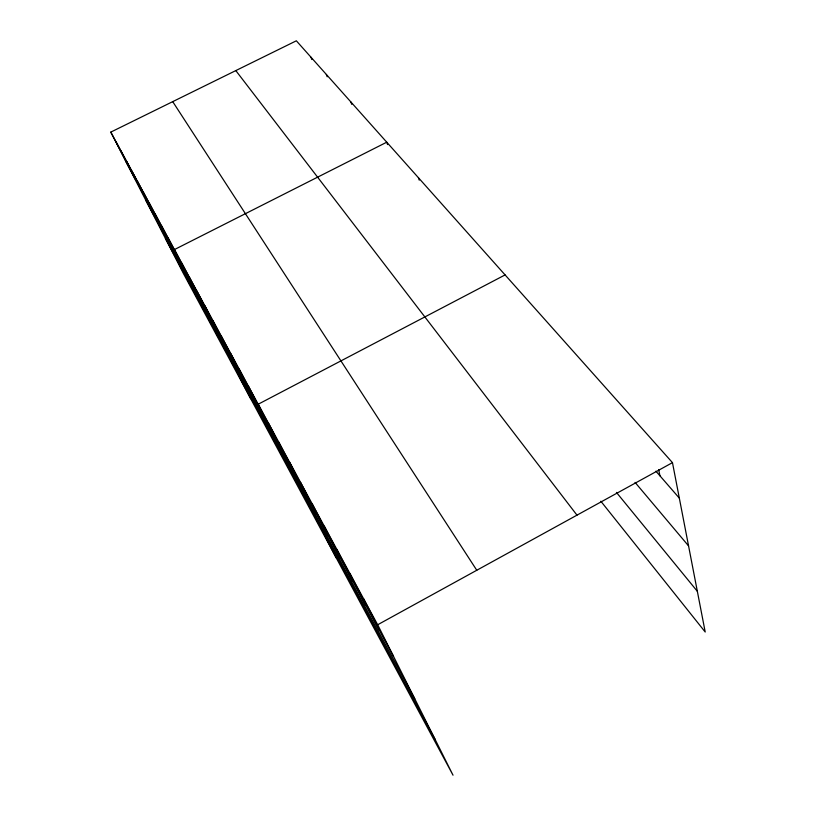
<?xml version="1.0" encoding="UTF-8"?>
<svg xmlns="http://www.w3.org/2000/svg" width="816" height="816" viewBox="0 0 816 816"><rect width="100%" height="100%" fill="white"/><g stroke="black" fill="none" stroke-linecap="round" stroke-linejoin="round"><path stroke-width="1.22" d="M377.686 624.75L672.466 462.641L296.341 40.8L110.792 132.121L183.631 273.901L453.023 775.2L377.686 624.75L110.792 132.121M505.084 274.921L258.213 404.216L336.223 557.858M655.911 471.179L679.32 498.107M635.072 482.399L688.561 545.904M616.437 492.415L697.333 591.294M600.851 501.238L705.208 632.012L672.466 462.641M235.804 70.594L576.983 515.151M172.717 101.643L476.779 570.262M125.419 160.579L393.516 656.35M145.636 199.94L414.793 698.863M165.403 238.415L434.969 739.133M143.239 192.005L158.335 221.462M137.476 181.376L152.5 210.671M131.876 171.023L146.819 200.155M126.409 160.936L141.27 189.893M121.074 151.093L135.854 179.887M115.872 141.494L130.57 170.116M196.809 290.884L212.507 321.637M189.118 276.695L204.745 307.285M181.662 262.925L197.217 293.362M250.706 398.708L174.43 249.574L386.753 142.198L387.549 144.565M167.841 237.425L183.253 267.536M161.446 225.604L176.776 255.561M155.213 214.098L170.473 243.892M149.144 202.909L164.322 232.529M248.533 386.356L264.557 417.884M239.18 369.087L255.163 400.513M230.143 352.41L246.075 383.714M221.401 336.274L237.283 367.445M212.935 320.657L228.766 351.696M204.745 305.531L220.514 336.427M289.405 461.795L305.521 493.639M278.623 441.905L294.739 473.698M268.24 422.719L284.325 454.441M324.268 526.147L340.354 558.052M312.202 503.87L328.307 535.775M300.584 482.429L316.71 514.325M349.891 573.434L365.874 605.248M336.824 549.311L352.869 581.186M363.497 598.556L379.42 630.278M310.967 57.212L311.814 59.517M326.339 74.44L327.185 76.786M350.88 101.969L351.727 104.356M418.445 177.745L419.23 180.163M658.696 469.73L659.95 475.84"/></g></svg>
